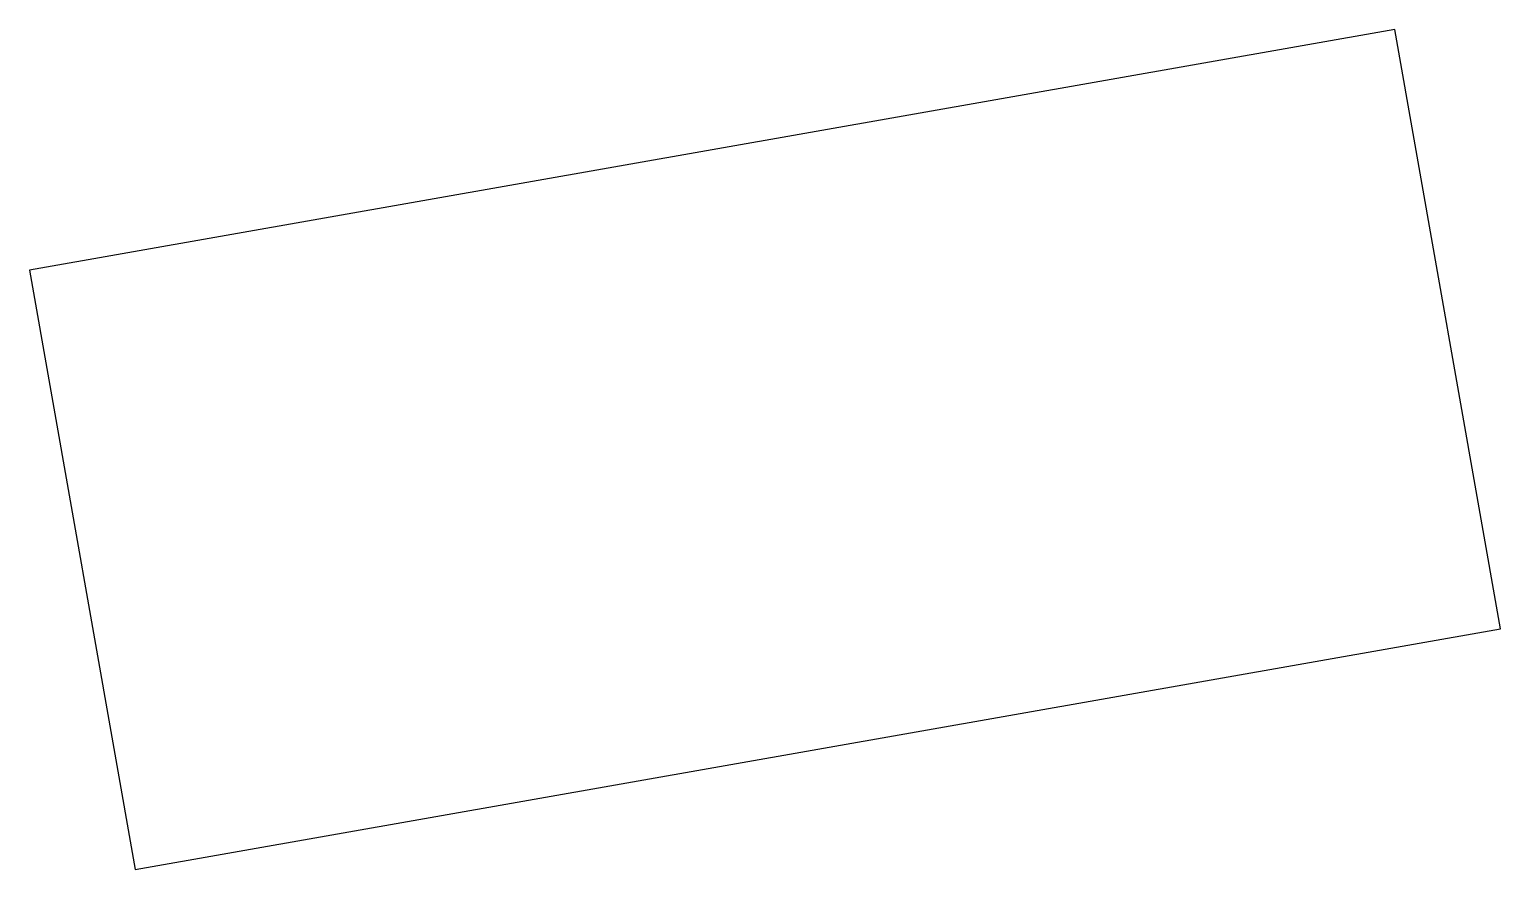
# Model space of a CAD drawing. Header units: millimetres. Extents: x 7.5 to 42.5, y 10 to 30.
import ezdxf

# ---------------------------------------------------------------- set-up
doc = ezdxf.new("R2010")
doc.units = ezdxf.units.MM
doc.layers.get('0').update_dxf_attribs({"lineweight": 25})

msp = doc.modelspace()

# ---------------------------------------------------------------- linework, layer by layer
for p, q in [((40, 30), (7.484, 24.267)), ((42.516, 15.733), (40, 30)), ((7.484, 24.267), (10, 10)), ((10, 10), (42.516, 15.733))]:
    msp.add_line(p, q)

doc.saveas('drawing.dxf')
